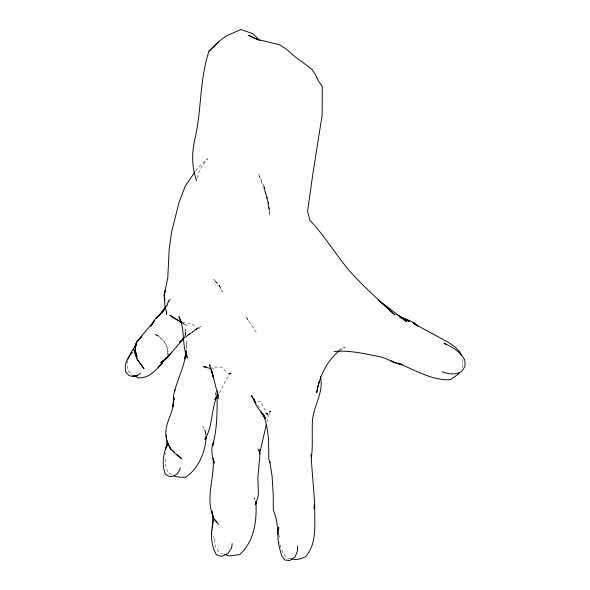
<?xml version="1.0" encoding="UTF-8"?>
<svg xmlns="http://www.w3.org/2000/svg" width="590" height="590" viewBox="0 0 590 590"><rect width="100%" height="100%" fill="white"/><g stroke="black" fill="none" stroke-linecap="round" stroke-linejoin="round"><path stroke-width="0.44" stroke-dasharray="2.95 2.21" d="M167.619 354.31C168.806 346.323 163.452 339.095 156.748 335.334C163.26 338.859 168.939 345.888 167.774 353.653M462.368 367.644L462.833 359.996L462.265 358.337M186.322 348.528L186.956 340.755L186.071 348.919M127.683 360.527L127.189 365.837L128.259 371.073L131.784 374.79L135.117 376.228M165.185 454.625L165.34 452.906M167.885 354.966L168.15 353.159M184.884 336.861L185.776 332L184.884 336.861L183.446 338.734M267.049 421.747L268.398 416.444L270.707 410.728L266.643 414.556L270.301 411.459L267.41 413.73L265.367 412.941L267.713 415.154L260.655 401.805L255.736 401.915M197.34 178.077L199.796 169.426L207.569 158.747L197.407 168.202L195.438 171.152M166.727 306.8L169.396 298.688L166.078 306.247M219.443 392.925L226.383 379.112L231.059 372.969L228.588 374.289L231.767 372.924L229.635 373.669L227.696 373.212L221.39 367.113L212.902 367.039M166.218 306.062L170.289 299.366L166.535 305.458M185.172 337.576L191.101 332.981L184.346 337.598M183.571 338.181L198.41 327.502L200.784 326.255L187.945 335.031L192.082 332.62L196.411 329.132L194.545 329.921L201.411 327.443M340.113 350.268L345.106 347.149L339.169 349.487M182.236 322.199L193.129 324.507L197.178 329.006M290.59 558.701L287.227 557.97L283.584 554.025L281.098 548.28L279.431 542.453M223.175 553.988L219.126 552.587L215.741 547.181L213.108 535.956M182.62 323.35L187.2 325.923L183.04 322.863M171.683 474.751L167.899 472.369L165.797 466.786L165.193 457.855M182.111 322.568L183.888 324.36M211.795 367.334L213.639 369.303M214.258 538.309L215.151 539.371M254.924 499.051L254.238 498.085L254.777 499.782M256.23 332.318L245.787 316.565L248.25 320.281M257.919 405.404L259.357 407.749M258.863 451.018L257.742 447.825L258.936 451.114M259.57 451.018L259.276 449.344L259.349 450.915M279.299 535.661L279.572 537.343M216.11 395.801L215.534 391.745L216.043 394.828M205.829 434.675L205.519 431.983L205.187 431.12L206.094 434.683L205.519 431.983L202.746 426.518L206.146 432.868L206.183 434.668M212.393 528.249L212.798 534.208M185.179 330.002L185.12 335.445L185.09 329.154L185.179 330.002M157.559 335.481L154.285 333.918L159.108 336.293L157.559 335.481M215.321 281.098L213.742 279.49L219.775 286.312L222.423 291.858L218.757 284.963L219.775 286.312L215.321 281.098M264.077 186.307L258.568 174.013L267.713 199.818L269.881 215.357L267.713 199.818L264.077 186.307L269.49 210.851L268.568 203.417L264.077 186.307"/><path stroke-width="0.89" d="M297.596 546.06L297.581 550.669L295.177 556.724L289.911 560.5L285.118 560.094L282.035 556.569C278.871 547.218 276.614 537.121 278.701 527.276L278.65 529.776M255.78 501.065C257.247 519.79 254.386 541.428 239.717 554.607L228.846 555.942L224.797 554.541M173.939 398.191L173.903 399.976L173.526 395.359L175.053 389.717M212.422 527.335L212.769 516.383L211.891 511.154L212.983 515.97C205.209 497.363 214.9 477.694 213.101 458.526L214.281 463.039C212.157 456.269 210.202 448.489 213.823 441.822M186.108 351.116L185.968 352.842L185.872 351.139M174.64 391.008C178.062 377.74 185.12 365.136 186.034 350.925M173.777 397.203L172.907 406.635L173.622 400.706C173.689 413.841 162.774 425.449 166.594 438.672L166.328 435.096C165.731 445.649 173.991 453.253 181.897 458.865L176.558 454.182M216.589 396.9C211.22 410.64 212.599 426.681 204.966 439.41L205.342 437.832M185.776 351.64L184.987 358.89L186.093 350.91M232.172 543.619L231.597 547.896L228.072 553.368L221.648 556.363L216.427 554.777C210.365 544.282 210.261 530.425 214.089 519.038M165.657 449.477L167.272 440.649M319.19 381.457L316.675 392.557C319.433 376.582 326.617 361.043 339.398 350.711M266.378 424.394L259.497 454.064L259.423 452.493M259.836 40.629L252.97 33.704L240.89 29.5L225.815 36.204L218.765 41.61L209.007 51.146C199.486 79.458 201.699 109.91 194.966 138.827C191.617 152.825 191.75 167.066 196.595 180.673M128.155 358.941L131.732 351.197L136.792 343.778M180.208 467.944C179.419 473.055 174.662 476.934 169.448 476.587L165.215 474.006C161.631 464.153 163.113 452.368 168.032 443.171M255.278 504.767L257.764 498.144L258.405 494.214L257.867 477.863L259.983 454.212L259.718 451.859M167.11 445.893L167.803 443.85M213.794 441.903L212.658 445.922L212.938 444.145C217.732 426.917 216.95 408.56 217.268 390.809M136.061 345.364L134.963 347.753L135.87 344.058L137.278 341.212L153.533 321.793M459.61 372.349L458.688 373.92L450.354 379.702C431.895 380.801 415.707 370.004 398.98 363.801M215.969 398.737L217.607 395.993M165.65 306.962L163.504 310.524L165.311 307.552M136.032 344.995L135.28 346.219L135.213 347.93L135.597 351.824L136.961 356.419L135.597 351.824L135.28 346.219L136.143 344.833M194.943 171.882L185.378 185.909L179.036 202.333L171.579 232.172L169.219 248.965L167.767 277.993L164.079 295.428L164.676 300.251L164.573 296.77L164.787 304.934L166.653 312.914M165.643 306.785L158.467 316.129L163.172 311.306M154.042 321.13L154.683 320.186L150.915 326.233L155.074 319.19L163.15 311.195M217.371 396.015L214.753 399.496L218.175 395.602M166.446 357.496L163.622 361.132L169.382 354.435L165.989 358.801L166.918 357.747L160.746 362.437L166.277 358.639L182.966 339.353M165.82 358.602C158.577 366.884 150.679 378.758 138.215 377.836L135.951 376.59M167.671 357.193L171.646 352.466M160.392 364.996L162.221 362.843L158.054 367.695M218.765 41.61L209.007 51.146M181.329 340.334L179.559 342.067L183.77 338.697M141.866 336.189L136.755 342.03L141.578 336.632M132.47 352.237C127.388 357.311 123.738 364.989 125.869 372.209L129.158 375.52C133.03 377.15 137.669 376.339 140.479 373.138M183.593 338.107L182.089 339.139L183.571 338.181M334.08 351.493C349.922 350.025 365.608 353.926 381.051 356.987C388.567 358.993 394.946 364.17 402.933 364.546L397.999 363.226M206.08 366.788L203.52 366.692L211.109 368.647M291.379 558.841L296.092 559.674L301.136 558.56L305.458 556.857C317.597 543.051 314.219 523.507 314.795 506.685L314.249 504.907L314.123 508.639L314.743 505.232C313.784 488.336 311.808 471.086 311.159 454.197M181.344 322.015L179.566 321.631L181.093 322.494M442.139 371.715C448.363 374.326 455.664 375.004 461.668 371.427L464.972 366.515L464.927 360.556C461.048 351.802 452.11 347.075 443.909 343.129L446.21 344.479M395.58 362.629L398.184 363.492M173.814 475.798L175.872 476.646L180.474 477.266L185.459 477.251C198.771 468.541 205.357 451.903 206.212 436.467M258.236 39.877L248.604 35.378L257.491 39.441L279.608 44.737L287.101 49.693L294.351 56.242L311.756 69.141L315.775 75.195L318.371 80.941L322.295 86.347L322.111 115.338L312.56 175.798L307.589 211.316L309.92 220.35C327.118 238.345 338.985 260.625 356.515 278.465C368.647 291.349 382.069 302.891 394.976 314.979L384.127 305.332M176.506 319.286L169.802 315.185L174.633 318.534L181.676 322.155M396.576 314.418L409.312 321.447L399.968 316.66L410.898 321.159L417.934 326.093L414.327 323.881L448.636 342.525L454.934 346.809L460.289 352.525L461.417 355.844M177.118 319.655L181.772 322.811M399.961 317.398L401.48 318.364M403.007 319.33L406.812 321.734L378.75 300.332M392.431 361.456L394.209 362.592L391.517 360.733M218.75 524.444L214.229 519.266L212.769 516.383L213.787 517.858M414.475 323.49L412.735 322.236L417.233 325.651L415.5 324.257M379.385 301.114L382.77 304.13M171.609 449.705L174.087 451.947M210.564 366.021L209.332 364.709L213.595 377.895L211.353 369.517L217.998 395.293M215.306 520.063L216.788 521.944M254.917 401.938L255.957 403.442M254.423 400.131L251.384 395.684L255.787 403.066M137.389 359.428L144.026 368.846L137.028 359.229L133.827 349.428L135.434 354.31M263.14 413.988L265.729 418.598L260.603 411.348L264.025 416.039C260.175 410.588 255.256 405.596 253.648 398.906L255.381 402.07M169.75 447.213L170.753 449.315L167.258 441.991M180.924 321.373L178.873 316.513C185.503 329.36 181.491 344.464 187.244 357.643L186.61 354.376M135.759 355.165L137.064 358.572M263.007 414.04L265.67 421.393L267.425 430.265L268.583 439.616L268.804 459.101L269.888 462.545L269.682 461.129L272.056 475.887L273.266 495.202L273.303 509.546L276.562 520.151L278.133 534.82M259.202 451.888L259.725 453.437M255.713 502.378L256.104 504.037M311.21 455.303L311.483 457.088C312.958 445.236 311.822 433.259 312.427 421.349C313.356 405.972 324.205 392.217 320.355 376.332M216.228 396.613L216.456 398.228L216.25 396.532M206.035 436.467L206.249 438.259L206.146 436.748M217.776 393.301L218.366 398.597M166.432 311.8L166.513 314.286L166.491 311.786M164.603 293.127L164.286 295.796L165.075 290.759L164.603 293.127M135.818 344.634L135.641 345.128L136.371 343.1L135.818 344.634M158.961 315.407L156.291 318.172L158.961 315.407M136.932 375.778L132.514 376.354L136.932 375.778M415.426 324.19L413.391 322.737L416.444 324.928L415.426 324.19"/></g></svg>
